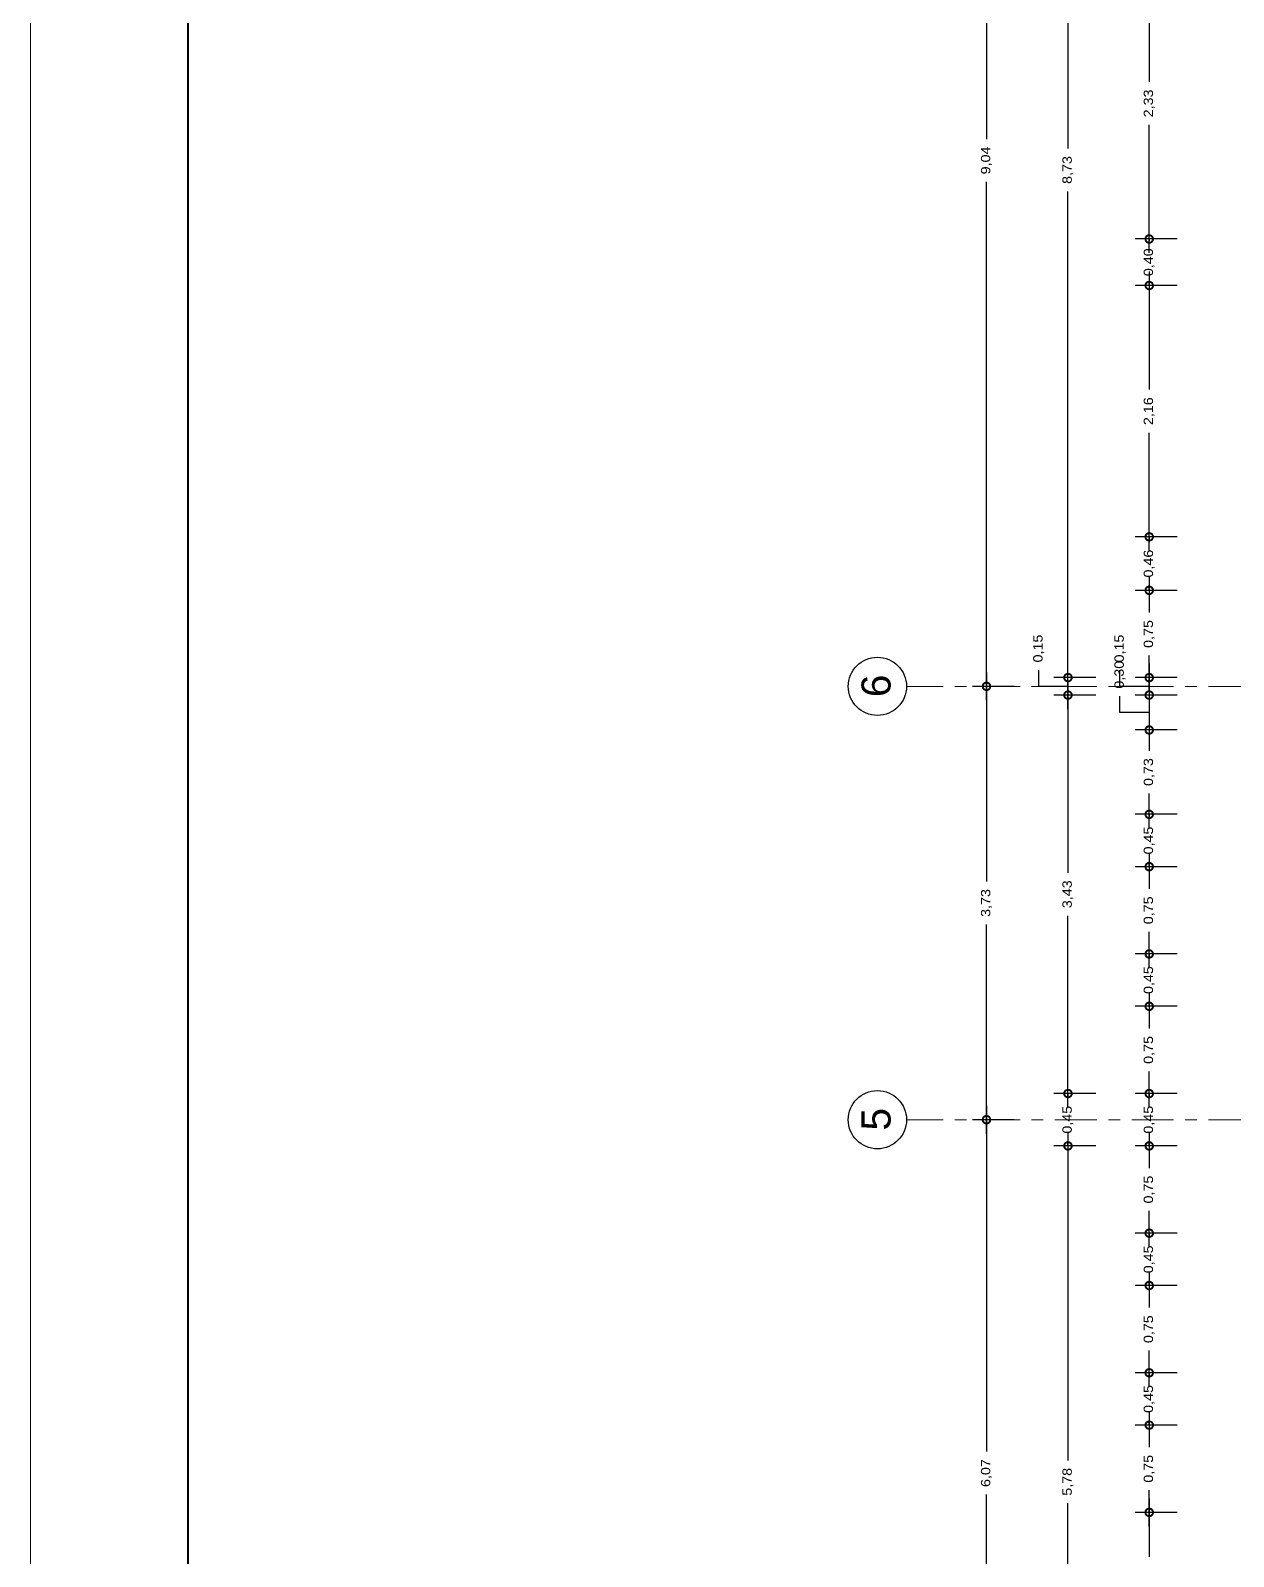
# Model space of a CAD drawing. Header units: millimetres. Extents: x -1459 to -1413, y -119 to 301.
# Drawn here: x -1459.03 to -1448.69, y -12.18 to 0.94 of the extents above; entities that cross this region are included whole.
import ezdxf

# ---------------------------------------------------------------- set-up
doc = ezdxf.new("R2010")
doc.units = ezdxf.units.MM
doc.linetypes.add('ACAD_ISO10W100', pattern=[18, 12, -3, 0, -3])
doc.layers.get('0').update_dxf_attribs({"lineweight": 0})
doc.layers.get('Defpoints').update_dxf_attribs({"lineweight": 5})
for name, color, linetype, lineweight in [('COTAS', 190, 'Continuous', 9), ('EJES', 2, 'ACAD_ISO10W100', 13), ('ROTULO', 7, 'Continuous', 5)]:
    doc.layers.add(name, color=color, linetype=linetype, lineweight=lineweight)
doc.styles.add('ARIAL DERECHO', font='arial.ttf', dxfattribs={"width": 1.1})
doc.styles.add('arial normal', font='arial.ttf', dxfattribs={"height": 0.25})
doc.dimstyles.new('COTAS 50 OK', dxfattribs={"dimtxt": 0.08, "dimasz": 0.13, "dimexe": 0.12, "dimexo": 0.2, "dimgap": 0.07, "dimtad": 0, "dimtih": 1, "dimtoh": 1, "dimzin": 0, "dimtxsty": 'ARIAL DERECHO', "dimblk": 'DOTSMALL', "dimcen": 0.15, "dimdle": 0.12, "dimadec": 0, "dimazin": 0, "dimtfac": 1, "dimtmove": 1, "dimatfit": 3, "dimfxl": 1, "dimtzin": 0, "dimarcsym": 0})

# ---------------------------------------------------------------- blocks, each defined once
blk = doc.blocks.new('_DotSmall')
at = {"color": 0, "linetype": 'ByBlock', "const_width": 0.5}
blk.add_lwpolyline([(-0.0625, 0, 1), (0.0625, 0, 1)], format="xyb", close=True, dxfattribs=at)
blk = doc.blocks.new('*D250')
at = {"layer": 'COTAS', "color": 0, "lineweight": -2}
for p, q in [((-1449.178, -11.8), (-1449.538, -11.8)), ((-1449.418, -11.68), (-1449.418, -12.182)), ((-1449.418, -13.045), (-1449.418, -12.542)), ((-1449.178, -12.925), (-1449.538, -12.925))]:
    blk.add_line(p, q, dxfattribs=at)
at = {"layer": 'Defpoints', "color": 0}
for p in [(-1448.978, -11.8), (-1449.418, -12.925), (-1448.978, -12.925)]:
    blk.add_point(p, dxfattribs=at)
at = {"layer": 'COTAS', "color": 0, "lineweight": -2, "xscale": 0.13, "yscale": 0.13, "zscale": 0.13}
for p, rotation in [((-1449.418, -11.8), 90), ((-1449.418, -12.925), 270)]:
    blk.add_blockref('_DotSmall', p, dxfattribs=dict(at, rotation=rotation))
at = {"layer": 'COTAS', "color": 0, "insert": (-1449.418, -12.362), "char_height": 0.08, "attachment_point": 5, "rotation": 90, "style": 'ARIAL DERECHO'}
blk.add_mtext('1,13', dxfattribs=at)
blk = doc.blocks.new('*D254')
at = {"layer": 'COTAS', "color": 0, "lineweight": -2}
for p, q in [((-1449.418, -10.6), (-1449.418, -10.47)), ((-1449.178, -10.6), (-1449.538, -10.6)), ((-1449.418, -10.6), (-1449.418, -10.64)), ((-1449.418, -11.05), (-1449.418, -11.009)), ((-1449.178, -11.05), (-1449.538, -11.05)), ((-1449.418, -11.05), (-1449.418, -11.18))]:
    blk.add_line(p, q, dxfattribs=at)
at = {"layer": 'Defpoints', "color": 0}
for p in [(-1448.978, -10.6), (-1449.418, -11.05), (-1448.978, -11.05)]:
    blk.add_point(p, dxfattribs=at)
at = {"layer": 'COTAS', "color": 0, "lineweight": -2, "xscale": 0.13, "yscale": 0.13, "zscale": 0.13}
for p, rotation in [((-1449.418, -10.6), 270), ((-1449.418, -11.05), 90)]:
    blk.add_blockref('_DotSmall', p, dxfattribs=dict(at, rotation=rotation))
at = {"layer": 'COTAS', "color": 0, "insert": (-1449.418, -10.825), "char_height": 0.08, "attachment_point": 5, "rotation": 90, "style": 'ARIAL DERECHO'}
blk.add_mtext('0,45', dxfattribs=at)
blk = doc.blocks.new('*D255')
at = {"layer": 'COTAS', "color": 0, "lineweight": -2}
for p, q in [((-1449.418, -10.93), (-1449.418, -11.24)), ((-1449.178, -11.05), (-1449.538, -11.05)), ((-1449.418, -11.92), (-1449.418, -11.609)), ((-1449.178, -11.8), (-1449.538, -11.8))]:
    blk.add_line(p, q, dxfattribs=at)
at = {"layer": 'Defpoints', "color": 0}
for p in [(-1448.978, -11.05), (-1449.418, -11.8), (-1448.978, -11.8)]:
    blk.add_point(p, dxfattribs=at)
at = {"layer": 'COTAS', "color": 0, "lineweight": -2, "xscale": 0.13, "yscale": 0.13, "zscale": 0.13}
for p, rotation in [((-1449.418, -11.05), 90), ((-1449.418, -11.8), 270)]:
    blk.add_blockref('_DotSmall', p, dxfattribs=dict(at, rotation=rotation))
at = {"layer": 'COTAS', "color": 0, "insert": (-1449.418, -11.425), "char_height": 0.08, "attachment_point": 5, "rotation": 90, "style": 'ARIAL DERECHO'}
blk.add_mtext('0,75', dxfattribs=at)
blk = doc.blocks.new('*D257')
at = {"layer": 'COTAS', "color": 0, "lineweight": -2}
for p, q in [((-1449.418, -9.4), (-1449.418, -9.27)), ((-1449.178, -9.4), (-1449.538, -9.4)), ((-1449.418, -9.4), (-1449.418, -9.44)), ((-1449.418, -9.85), (-1449.418, -9.809)), ((-1449.178, -9.85), (-1449.538, -9.85)), ((-1449.418, -9.85), (-1449.418, -9.98))]:
    blk.add_line(p, q, dxfattribs=at)
at = {"layer": 'Defpoints', "color": 0}
for p in [(-1448.978, -9.4), (-1449.418, -9.85), (-1448.978, -9.85)]:
    blk.add_point(p, dxfattribs=at)
at = {"layer": 'COTAS', "color": 0, "lineweight": -2, "xscale": 0.13, "yscale": 0.13, "zscale": 0.13}
for p, rotation in [((-1449.418, -9.4), 270), ((-1449.418, -9.85), 90)]:
    blk.add_blockref('_DotSmall', p, dxfattribs=dict(at, rotation=rotation))
at = {"layer": 'COTAS', "color": 0, "insert": (-1449.418, -9.625), "char_height": 0.08, "attachment_point": 5, "rotation": 90, "style": 'ARIAL DERECHO'}
blk.add_mtext('0,45', dxfattribs=at)
blk = doc.blocks.new('*D256')
at = {"layer": 'COTAS', "color": 0, "lineweight": -2}
for p, q in [((-1449.418, -9.73), (-1449.418, -10.04)), ((-1449.178, -9.85), (-1449.538, -9.85)), ((-1449.418, -10.72), (-1449.418, -10.409)), ((-1449.178, -10.6), (-1449.538, -10.6))]:
    blk.add_line(p, q, dxfattribs=at)
at = {"layer": 'Defpoints', "color": 0}
for p in [(-1448.978, -9.85), (-1449.418, -10.6), (-1448.978, -10.6)]:
    blk.add_point(p, dxfattribs=at)
at = {"layer": 'COTAS', "color": 0, "lineweight": -2, "xscale": 0.13, "yscale": 0.13, "zscale": 0.13}
for p, rotation in [((-1449.418, -9.85), 90), ((-1449.418, -10.6), 270)]:
    blk.add_blockref('_DotSmall', p, dxfattribs=dict(at, rotation=rotation))
at = {"layer": 'COTAS', "color": 0, "insert": (-1449.418, -10.225), "char_height": 0.08, "attachment_point": 5, "rotation": 90, "style": 'ARIAL DERECHO'}
blk.add_mtext('0,75', dxfattribs=at)
blk = doc.blocks.new('*D259')
at = {"layer": 'COTAS', "color": 0, "lineweight": -2}
for p, q in [((-1449.418, -8.2), (-1449.418, -8.07)), ((-1449.178, -8.2), (-1449.538, -8.2)), ((-1449.418, -8.2), (-1449.418, -8.24)), ((-1449.178, -8.65), (-1449.538, -8.65)), ((-1449.418, -8.65), (-1449.418, -8.609)), ((-1449.418, -8.65), (-1449.418, -8.78))]:
    blk.add_line(p, q, dxfattribs=at)
at = {"layer": 'Defpoints', "color": 0}
for p in [(-1448.978, -8.2), (-1449.418, -8.65), (-1448.978, -8.65)]:
    blk.add_point(p, dxfattribs=at)
at = {"layer": 'COTAS', "color": 0, "lineweight": -2, "xscale": 0.13, "yscale": 0.13, "zscale": 0.13}
for p, rotation in [((-1449.418, -8.2), 270), ((-1449.418, -8.65), 90)]:
    blk.add_blockref('_DotSmall', p, dxfattribs=dict(at, rotation=rotation))
at = {"layer": 'COTAS', "color": 0, "insert": (-1449.418, -8.425), "char_height": 0.08, "attachment_point": 5, "rotation": 90, "style": 'ARIAL DERECHO'}
blk.add_mtext('0,45', dxfattribs=at)
blk = doc.blocks.new('*D258')
at = {"layer": 'COTAS', "color": 0, "lineweight": -2}
for p, q in [((-1449.178, -8.65), (-1449.538, -8.65)), ((-1449.418, -8.53), (-1449.418, -8.84)), ((-1449.418, -9.52), (-1449.418, -9.209)), ((-1449.178, -9.4), (-1449.538, -9.4))]:
    blk.add_line(p, q, dxfattribs=at)
at = {"layer": 'Defpoints', "color": 0}
for p in [(-1448.978, -8.65), (-1449.418, -9.4), (-1448.978, -9.4)]:
    blk.add_point(p, dxfattribs=at)
at = {"layer": 'COTAS', "color": 0, "lineweight": -2, "xscale": 0.13, "yscale": 0.13, "zscale": 0.13}
for p, rotation in [((-1449.418, -8.65), 90), ((-1449.418, -9.4), 270)]:
    blk.add_blockref('_DotSmall', p, dxfattribs=dict(at, rotation=rotation))
at = {"layer": 'COTAS', "color": 0, "insert": (-1449.418, -9.025), "char_height": 0.08, "attachment_point": 5, "rotation": 90, "style": 'ARIAL DERECHO'}
blk.add_mtext('0,75', dxfattribs=at)
blk = doc.blocks.new('*D261')
at = {"layer": 'COTAS', "color": 0, "lineweight": -2}
for p, q in [((-1449.418, -7), (-1449.418, -6.87)), ((-1449.178, -7), (-1449.538, -7)), ((-1449.418, -7), (-1449.418, -7.04)), ((-1449.178, -7.45), (-1449.538, -7.45)), ((-1449.418, -7.45), (-1449.418, -7.409)), ((-1449.418, -7.45), (-1449.418, -7.58))]:
    blk.add_line(p, q, dxfattribs=at)
at = {"layer": 'Defpoints', "color": 0}
for p in [(-1448.978, -7), (-1449.418, -7.45), (-1448.978, -7.45)]:
    blk.add_point(p, dxfattribs=at)
at = {"layer": 'COTAS', "color": 0, "lineweight": -2, "xscale": 0.13, "yscale": 0.13, "zscale": 0.13}
for p, rotation in [((-1449.418, -7), 270), ((-1449.418, -7.45), 90)]:
    blk.add_blockref('_DotSmall', p, dxfattribs=dict(at, rotation=rotation))
at = {"layer": 'COTAS', "color": 0, "insert": (-1449.418, -7.225), "char_height": 0.08, "attachment_point": 5, "rotation": 90, "style": 'ARIAL DERECHO'}
blk.add_mtext('0,45', dxfattribs=at)
blk = doc.blocks.new('*D260')
at = {"layer": 'COTAS', "color": 0, "lineweight": -2}
for p, q in [((-1449.418, -7.33), (-1449.418, -7.64)), ((-1449.178, -7.45), (-1449.538, -7.45)), ((-1449.418, -8.32), (-1449.418, -8.009)), ((-1449.178, -8.2), (-1449.538, -8.2))]:
    blk.add_line(p, q, dxfattribs=at)
at = {"layer": 'Defpoints', "color": 0}
for p in [(-1448.978, -7.45), (-1449.418, -8.2), (-1448.978, -8.2)]:
    blk.add_point(p, dxfattribs=at)
at = {"layer": 'COTAS', "color": 0, "lineweight": -2, "xscale": 0.13, "yscale": 0.13, "zscale": 0.13}
for p, rotation in [((-1449.418, -7.45), 90), ((-1449.418, -8.2), 270)]:
    blk.add_blockref('_DotSmall', p, dxfattribs=dict(at, rotation=rotation))
at = {"layer": 'COTAS', "color": 0, "insert": (-1449.418, -7.825), "char_height": 0.08, "attachment_point": 5, "rotation": 90, "style": 'ARIAL DERECHO'}
blk.add_mtext('0,75', dxfattribs=at)
blk = doc.blocks.new('*D263')
at = {"layer": 'COTAS', "color": 0, "lineweight": -2}
for p, q in [((-1449.418, -5.8), (-1449.418, -5.67)), ((-1449.178, -5.8), (-1449.538, -5.8)), ((-1449.418, -5.8), (-1449.418, -5.84)), ((-1449.178, -6.25), (-1449.538, -6.25)), ((-1449.418, -6.25), (-1449.418, -6.209)), ((-1449.418, -6.25), (-1449.418, -6.38))]:
    blk.add_line(p, q, dxfattribs=at)
at = {"layer": 'Defpoints', "color": 0}
for p in [(-1448.978, -5.8), (-1449.418, -6.25), (-1448.978, -6.25)]:
    blk.add_point(p, dxfattribs=at)
at = {"layer": 'COTAS', "color": 0, "lineweight": -2, "xscale": 0.13, "yscale": 0.13, "zscale": 0.13}
for p, rotation in [((-1449.418, -5.8), 270), ((-1449.418, -6.25), 90)]:
    blk.add_blockref('_DotSmall', p, dxfattribs=dict(at, rotation=rotation))
at = {"layer": 'COTAS', "color": 0, "insert": (-1449.418, -6.025), "char_height": 0.08, "attachment_point": 5, "rotation": 90, "style": 'ARIAL DERECHO'}
blk.add_mtext('0,45', dxfattribs=at)
blk = doc.blocks.new('*D262')
at = {"layer": 'COTAS', "color": 0, "lineweight": -2}
for p, q in [((-1449.418, -6.13), (-1449.418, -6.44)), ((-1449.178, -6.25), (-1449.538, -6.25)), ((-1449.418, -7.12), (-1449.418, -6.809)), ((-1449.178, -7), (-1449.538, -7))]:
    blk.add_line(p, q, dxfattribs=at)
at = {"layer": 'Defpoints', "color": 0}
for p in [(-1448.978, -6.25), (-1449.418, -7), (-1448.978, -7)]:
    blk.add_point(p, dxfattribs=at)
at = {"layer": 'COTAS', "color": 0, "lineweight": -2, "xscale": 0.13, "yscale": 0.13, "zscale": 0.13}
for p, rotation in [((-1449.418, -6.25), 90), ((-1449.418, -7), 270)]:
    blk.add_blockref('_DotSmall', p, dxfattribs=dict(at, rotation=rotation))
at = {"layer": 'COTAS', "color": 0, "insert": (-1449.418, -6.625), "char_height": 0.08, "attachment_point": 5, "rotation": 90, "style": 'ARIAL DERECHO'}
blk.add_mtext('0,75', dxfattribs=at)
blk = doc.blocks.new('*D269')
at = {"layer": 'COTAS', "color": 0, "lineweight": -2}
for p, q in [((-1449.669, -4.7), (-1449.669, -4.56)), ((-1449.418, -4.505), (-1449.418, -4.895)), ((-1449.418, -4.7), (-1449.669, -4.7)), ((-1449.178, -4.625), (-1449.538, -4.625)), ((-1449.178, -4.775), (-1449.538, -4.775))]:
    blk.add_line(p, q, dxfattribs=at)
at = {"layer": 'Defpoints', "color": 0}
for p in [(-1448.978, -4.625), (-1449.418, -4.775), (-1448.978, -4.775)]:
    blk.add_point(p, dxfattribs=at)
at = {"layer": 'COTAS', "color": 0, "lineweight": -2, "xscale": 0.13, "yscale": 0.13, "zscale": 0.13}
for p, rotation in [((-1449.418, -4.625), 90), ((-1449.418, -4.775), 270)]:
    blk.add_blockref('_DotSmall', p, dxfattribs=dict(at, rotation=rotation))
at = {"layer": 'COTAS', "color": 0, "insert": (-1449.669, -4.375), "char_height": 0.08, "attachment_point": 5, "rotation": 90, "style": 'ARIAL DERECHO'}
blk.add_mtext('0,15', dxfattribs=at)
blk = doc.blocks.new('*D270')
at = {"layer": 'COTAS', "color": 0, "lineweight": -2}
for p, q in [((-1449.418, -3.755), (-1449.418, -4.065)), ((-1449.178, -3.875), (-1449.538, -3.875)), ((-1449.418, -4.745), (-1449.418, -4.434)), ((-1449.178, -4.625), (-1449.538, -4.625))]:
    blk.add_line(p, q, dxfattribs=at)
at = {"layer": 'Defpoints', "color": 0}
for p in [(-1448.978, -3.875), (-1449.418, -4.625), (-1448.978, -4.625)]:
    blk.add_point(p, dxfattribs=at)
at = {"layer": 'COTAS', "color": 0, "lineweight": -2, "xscale": 0.13, "yscale": 0.13, "zscale": 0.13}
for p, rotation in [((-1449.418, -3.875), 90), ((-1449.418, -4.625), 270)]:
    blk.add_blockref('_DotSmall', p, dxfattribs=dict(at, rotation=rotation))
at = {"layer": 'COTAS', "color": 0, "insert": (-1449.418, -4.25), "char_height": 0.08, "attachment_point": 5, "rotation": 90, "style": 'ARIAL DERECHO'}
blk.add_mtext('0,75', dxfattribs=at)
blk = doc.blocks.new('*D271')
at = {"layer": 'COTAS', "color": 0, "lineweight": -2}
for p, q in [((-1450.367, -4.7), (-1450.367, -4.56)), ((-1450.116, -4.895), (-1450.116, -4.505)), ((-1450.116, -4.7), (-1450.367, -4.7)), ((-1449.878, -4.625), (-1450.236, -4.625)), ((-1449.878, -4.775), (-1450.236, -4.775))]:
    blk.add_line(p, q, dxfattribs=at)
at = {"layer": 'Defpoints', "color": 0}
for p in [(-1450.116, -4.625), (-1449.678, -4.625), (-1449.678, -4.775)]:
    blk.add_point(p, dxfattribs=at)
at = {"layer": 'COTAS', "color": 0, "lineweight": -2, "xscale": 0.13, "yscale": 0.13, "zscale": 0.13}
for p, rotation in [((-1450.116, -4.625), 90), ((-1450.116, -4.775), 270)]:
    blk.add_blockref('_DotSmall', p, dxfattribs=dict(at, rotation=rotation))
at = {"layer": 'COTAS', "color": 0, "insert": (-1450.367, -4.375), "char_height": 0.08, "attachment_point": 5, "rotation": 90, "style": 'ARIAL DERECHO'}
blk.add_mtext('0,15', dxfattribs=at)
blk = doc.blocks.new('*D272')
at = {"layer": 'COTAS', "color": 0, "lineweight": -2}
for p, q in [((-1450.116, 4.22), (-1450.116, -0.078)), ((-1449.878, 4.1), (-1450.236, 4.1)), ((-1450.116, -4.745), (-1450.116, -0.446)), ((-1449.878, -4.625), (-1450.236, -4.625))]:
    blk.add_line(p, q, dxfattribs=at)
at = {"layer": 'Defpoints', "color": 0}
for p in [(-1449.678, 4.1), (-1450.116, -4.625), (-1449.678, -4.625)]:
    blk.add_point(p, dxfattribs=at)
at = {"layer": 'COTAS', "color": 0, "lineweight": -2, "xscale": 0.13, "yscale": 0.13, "zscale": 0.13}
for p, rotation in [((-1450.116, 4.1), 90), ((-1450.116, -4.625), 270)]:
    blk.add_blockref('_DotSmall', p, dxfattribs=dict(at, rotation=rotation))
at = {"layer": 'COTAS', "color": 0, "insert": (-1450.116, -0.262), "char_height": 0.08, "attachment_point": 5, "rotation": 90, "style": 'ARIAL DERECHO'}
blk.add_mtext('8,73', dxfattribs=at)
blk = doc.blocks.new('*D273')
at = {"layer": 'COTAS', "color": 0, "lineweight": -2}
for p, q in [((-1449.418, -4.955), (-1449.418, -5.253)), ((-1449.178, -5.075), (-1449.538, -5.075)), ((-1449.418, -5.92), (-1449.418, -5.621)), ((-1449.178, -5.8), (-1449.538, -5.8))]:
    blk.add_line(p, q, dxfattribs=at)
at = {"layer": 'Defpoints', "color": 0}
for p in [(-1448.978, -5.075), (-1449.418, -5.8), (-1448.978, -5.8)]:
    blk.add_point(p, dxfattribs=at)
at = {"layer": 'COTAS', "color": 0, "lineweight": -2, "xscale": 0.13, "yscale": 0.13, "zscale": 0.13}
for p, rotation in [((-1449.418, -5.075), 90), ((-1449.418, -5.8), 270)]:
    blk.add_blockref('_DotSmall', p, dxfattribs=dict(at, rotation=rotation))
at = {"layer": 'COTAS', "color": 0, "insert": (-1449.418, -5.437), "char_height": 0.08, "attachment_point": 5, "rotation": 90, "style": 'ARIAL DERECHO'}
blk.add_mtext('0,73', dxfattribs=at)
blk = doc.blocks.new('*D274')
at = {"layer": 'COTAS', "color": 0, "lineweight": -2}
for p, q in [((-1449.418, -4.655), (-1449.418, -5.195)), ((-1449.669, -4.925), (-1449.669, -4.785)), ((-1449.178, -4.775), (-1449.538, -4.775)), ((-1449.418, -4.925), (-1449.669, -4.925)), ((-1449.178, -5.075), (-1449.538, -5.075))]:
    blk.add_line(p, q, dxfattribs=at)
at = {"layer": 'Defpoints', "color": 0}
for p in [(-1448.978, -4.775), (-1449.418, -5.075), (-1448.978, -5.075)]:
    blk.add_point(p, dxfattribs=at)
at = {"layer": 'COTAS', "color": 0, "lineweight": -2, "xscale": 0.13, "yscale": 0.13, "zscale": 0.13}
for p, rotation in [((-1449.418, -4.775), 90), ((-1449.418, -5.075), 270)]:
    blk.add_blockref('_DotSmall', p, dxfattribs=dict(at, rotation=rotation))
at = {"layer": 'COTAS', "color": 0, "insert": (-1449.669, -4.6), "char_height": 0.08, "attachment_point": 5, "rotation": 90, "style": 'ARIAL DERECHO'}
blk.add_mtext('0,30', dxfattribs=at)
blk = doc.blocks.new('*D275')
at = {"layer": 'COTAS', "color": 0, "lineweight": -2}
for p, q in [((-1450.116, -8.2), (-1450.116, -8.07)), ((-1449.878, -8.2), (-1450.236, -8.2)), ((-1450.116, -8.2), (-1450.116, -8.24)), ((-1449.878, -8.65), (-1450.236, -8.65)), ((-1450.116, -8.65), (-1450.116, -8.609)), ((-1450.116, -8.65), (-1450.116, -8.78))]:
    blk.add_line(p, q, dxfattribs=at)
at = {"layer": 'Defpoints', "color": 0}
for p in [(-1449.678, -8.2), (-1450.116, -8.65), (-1449.678, -8.65)]:
    blk.add_point(p, dxfattribs=at)
at = {"layer": 'COTAS', "color": 0, "lineweight": -2, "xscale": 0.13, "yscale": 0.13, "zscale": 0.13}
for p, rotation in [((-1450.116, -8.2), 270), ((-1450.116, -8.65), 90)]:
    blk.add_blockref('_DotSmall', p, dxfattribs=dict(at, rotation=rotation))
at = {"layer": 'COTAS', "color": 0, "insert": (-1450.116, -8.425), "char_height": 0.08, "attachment_point": 5, "rotation": 90, "style": 'ARIAL DERECHO'}
blk.add_mtext('0,45', dxfattribs=at)
blk = doc.blocks.new('*D276')
at = {"layer": 'COTAS', "color": 0, "lineweight": -2}
for p, q in [((-1450.116, -4.655), (-1450.116, -6.303)), ((-1449.878, -4.775), (-1450.236, -4.775)), ((-1450.116, -8.32), (-1450.116, -6.671)), ((-1449.878, -8.2), (-1450.236, -8.2))]:
    blk.add_line(p, q, dxfattribs=at)
at = {"layer": 'Defpoints', "color": 0}
for p in [(-1449.678, -4.775), (-1450.116, -8.2), (-1449.678, -8.2)]:
    blk.add_point(p, dxfattribs=at)
at = {"layer": 'COTAS', "color": 0, "lineweight": -2, "xscale": 0.13, "yscale": 0.13, "zscale": 0.13}
for p, rotation in [((-1450.116, -4.775), 90), ((-1450.116, -8.2), 270)]:
    blk.add_blockref('_DotSmall', p, dxfattribs=dict(at, rotation=rotation))
at = {"layer": 'COTAS', "color": 0, "insert": (-1450.116, -6.487), "char_height": 0.08, "attachment_point": 5, "rotation": 90, "style": 'ARIAL DERECHO'}
blk.add_mtext('3,43', dxfattribs=at)
blk = doc.blocks.new('*D278')
at = {"layer": 'COTAS', "color": 0, "lineweight": -2}
for p, q in [((-1449.878, -8.65), (-1450.236, -8.65)), ((-1450.116, -8.53), (-1450.116, -11.353)), ((-1450.116, -14.545), (-1450.116, -11.721)), ((-1449.878, -14.425), (-1450.236, -14.425))]:
    blk.add_line(p, q, dxfattribs=at)
at = {"layer": 'Defpoints', "color": 0}
for p in [(-1449.678, -8.65), (-1450.116, -14.425), (-1449.678, -14.425)]:
    blk.add_point(p, dxfattribs=at)
at = {"layer": 'COTAS', "color": 0, "lineweight": -2, "xscale": 0.13, "yscale": 0.13, "zscale": 0.13}
for p, rotation in [((-1450.116, -8.65), 90), ((-1450.116, -14.425), 270)]:
    blk.add_blockref('_DotSmall', p, dxfattribs=dict(at, rotation=rotation))
at = {"layer": 'COTAS', "color": 0, "insert": (-1450.116, -11.537), "char_height": 0.08, "attachment_point": 5, "rotation": 90, "style": 'ARIAL DERECHO'}
blk.add_mtext('5,78', dxfattribs=at)
blk = doc.blocks.new('*D348')
at = {"layer": 'COTAS', "color": 0, "lineweight": -2}
for p, q in [((-1450.816, -8.305), (-1450.816, -11.277)), ((-1450.578, -8.425), (-1450.936, -8.425)), ((-1450.816, -14.62), (-1450.816, -11.647)), ((-1450.578, -14.5), (-1450.936, -14.5))]:
    blk.add_line(p, q, dxfattribs=at)
at = {"layer": 'Defpoints', "color": 0}
for p in [(-1450.378, -8.425), (-1450.816, -14.5), (-1450.378, -14.5)]:
    blk.add_point(p, dxfattribs=at)
at = {"layer": 'COTAS', "color": 0, "lineweight": -2, "xscale": 0.13, "yscale": 0.13, "zscale": 0.13}
for p, rotation in [((-1450.816, -8.425), 90), ((-1450.816, -14.5), 270)]:
    blk.add_blockref('_DotSmall', p, dxfattribs=dict(at, rotation=rotation))
at = {"layer": 'COTAS', "color": 0, "insert": (-1450.816, -11.462), "char_height": 0.08, "attachment_point": 5, "rotation": 90, "style": 'ARIAL DERECHO'}
blk.add_mtext('6,07', dxfattribs=at)
blk = doc.blocks.new('*D349')
at = {"layer": 'COTAS', "color": 0, "lineweight": -2}
for p, q in [((-1450.816, -4.58), (-1450.816, -6.378)), ((-1450.578, -4.7), (-1450.936, -4.7)), ((-1450.816, -8.545), (-1450.816, -6.746)), ((-1450.578, -8.425), (-1450.936, -8.425))]:
    blk.add_line(p, q, dxfattribs=at)
at = {"layer": 'Defpoints', "color": 0}
for p in [(-1450.378, -4.7), (-1450.816, -8.425), (-1450.378, -8.425)]:
    blk.add_point(p, dxfattribs=at)
at = {"layer": 'COTAS', "color": 0, "lineweight": -2, "xscale": 0.13, "yscale": 0.13, "zscale": 0.13}
for p, rotation in [((-1450.816, -4.7), 90), ((-1450.816, -8.425), 270)]:
    blk.add_blockref('_DotSmall', p, dxfattribs=dict(at, rotation=rotation))
at = {"layer": 'COTAS', "color": 0, "insert": (-1450.816, -6.562), "char_height": 0.08, "attachment_point": 5, "rotation": 90, "style": 'ARIAL DERECHO'}
blk.add_mtext('3,73', dxfattribs=at)
blk = doc.blocks.new('*D350')
at = {"layer": 'COTAS', "color": 0, "lineweight": -2}
for p, q in [((-1450.816, 4.46), (-1450.816, 0.004)), ((-1450.578, 4.34), (-1450.936, 4.34)), ((-1450.816, -4.82), (-1450.816, -0.364)), ((-1450.578, -4.7), (-1450.936, -4.7))]:
    blk.add_line(p, q, dxfattribs=at)
at = {"layer": 'Defpoints', "color": 0}
for p in [(-1450.378, 4.34), (-1450.816, -4.7), (-1450.378, -4.7)]:
    blk.add_point(p, dxfattribs=at)
at = {"layer": 'COTAS', "color": 0, "lineweight": -2, "xscale": 0.13, "yscale": 0.13, "zscale": 0.13}
for p, rotation in [((-1450.816, 4.34), 90), ((-1450.816, -4.7), 270)]:
    blk.add_blockref('_DotSmall', p, dxfattribs=dict(at, rotation=rotation))
at = {"layer": 'COTAS', "color": 0, "insert": (-1450.816, -0.18), "char_height": 0.08, "attachment_point": 5, "rotation": 90, "style": 'ARIAL DERECHO'}
blk.add_mtext('9,04', dxfattribs=at)
blk = doc.blocks.new('*D522')
at = {"layer": 'COTAS', "color": 0, "lineweight": -2}
for p, q in [((-1449.418, -0.855), (-1449.418, -0.725)), ((-1449.178, -0.855), (-1449.538, -0.855)), ((-1449.418, -0.855), (-1449.418, -0.871)), ((-1449.178, -1.255), (-1449.538, -1.255)), ((-1449.418, -1.255), (-1449.418, -1.239)), ((-1449.418, -1.255), (-1449.418, -1.385))]:
    blk.add_line(p, q, dxfattribs=at)
at = {"layer": 'Defpoints', "color": 0}
for p in [(-1448.978, -0.855), (-1449.418, -1.255), (-1448.978, -1.255)]:
    blk.add_point(p, dxfattribs=at)
at = {"layer": 'COTAS', "color": 0, "lineweight": -2, "xscale": 0.13, "yscale": 0.13, "zscale": 0.13}
for p, rotation in [((-1449.418, -0.855), 270), ((-1449.418, -1.255), 90)]:
    blk.add_blockref('_DotSmall', p, dxfattribs=dict(at, rotation=rotation))
at = {"layer": 'COTAS', "color": 0, "insert": (-1449.418, -1.055), "char_height": 0.08, "attachment_point": 5, "rotation": 90, "style": 'ARIAL DERECHO'}
blk.add_mtext('0,40', dxfattribs=at)
blk = doc.blocks.new('*D523')
at = {"layer": 'COTAS', "color": 0, "lineweight": -2}
for p, q in [((-1449.418, -3.415), (-1449.418, -3.285)), ((-1449.178, -3.415), (-1449.538, -3.415)), ((-1449.418, -3.415), (-1449.418, -3.461)), ((-1449.178, -3.875), (-1449.538, -3.875)), ((-1449.418, -3.875), (-1449.418, -3.829)), ((-1449.418, -3.875), (-1449.418, -4.005))]:
    blk.add_line(p, q, dxfattribs=at)
at = {"layer": 'Defpoints', "color": 0}
for p in [(-1448.978, -3.415), (-1449.418, -3.875), (-1448.978, -3.875)]:
    blk.add_point(p, dxfattribs=at)
at = {"layer": 'COTAS', "color": 0, "lineweight": -2, "xscale": 0.13, "yscale": 0.13, "zscale": 0.13}
for p, rotation in [((-1449.418, -3.415), 270), ((-1449.418, -3.875), 90)]:
    blk.add_blockref('_DotSmall', p, dxfattribs=dict(at, rotation=rotation))
at = {"layer": 'COTAS', "color": 0, "insert": (-1449.418, -3.645), "char_height": 0.08, "attachment_point": 5, "rotation": 90, "style": 'ARIAL DERECHO'}
blk.add_mtext('0,46', dxfattribs=at)
blk = doc.blocks.new('*D524')
at = {"layer": 'COTAS', "color": 0, "lineweight": -2}
for p, q in [((-1449.418, -1.135), (-1449.418, -2.15)), ((-1449.178, -1.255), (-1449.538, -1.255)), ((-1449.418, -3.535), (-1449.418, -2.52)), ((-1449.178, -3.415), (-1449.538, -3.415))]:
    blk.add_line(p, q, dxfattribs=at)
at = {"layer": 'Defpoints', "color": 0}
for p in [(-1449.418, -1.255), (-1448.978, -1.255), (-1448.978, -3.415)]:
    blk.add_point(p, dxfattribs=at)
at = {"layer": 'COTAS', "color": 0, "lineweight": -2, "xscale": 0.13, "yscale": 0.13, "zscale": 0.13}
for p, rotation in [((-1449.418, -1.255), 90), ((-1449.418, -3.415), 270)]:
    blk.add_blockref('_DotSmall', p, dxfattribs=dict(at, rotation=rotation))
at = {"layer": 'COTAS', "color": 0, "insert": (-1449.418, -2.335), "char_height": 0.08, "attachment_point": 5, "rotation": 90, "style": 'ARIAL DERECHO'}
blk.add_mtext('2,16', dxfattribs=at)
blk = doc.blocks.new('*D526')
at = {"layer": 'COTAS', "color": 0, "lineweight": -2}
for p, q in [((-1449.418, 1.595), (-1449.418, 0.495)), ((-1449.178, 1.475), (-1449.538, 1.475)), ((-1449.418, -0.975), (-1449.418, 0.125)), ((-1449.178, -0.855), (-1449.538, -0.855))]:
    blk.add_line(p, q, dxfattribs=at)
at = {"layer": 'Defpoints', "color": 0}
for p in [(-1449.418, 1.475), (-1448.978, 1.475), (-1448.978, -0.855)]:
    blk.add_point(p, dxfattribs=at)
at = {"layer": 'COTAS', "color": 0, "lineweight": -2, "xscale": 0.13, "yscale": 0.13, "zscale": 0.13}
for p, rotation in [((-1449.418, 1.475), 90), ((-1449.418, -0.855), 270)]:
    blk.add_blockref('_DotSmall', p, dxfattribs=dict(at, rotation=rotation))
at = {"layer": 'COTAS', "color": 0, "insert": (-1449.418, 0.31), "char_height": 0.08, "attachment_point": 5, "rotation": 90, "style": 'ARIAL DERECHO'}
blk.add_mtext('2,33', dxfattribs=at)

msp = doc.modelspace()

# ---------------------------------------------------------------- linework, layer by layer
at = {"layer": 'EJES', "ltscale": 0.03}
for p, q in [((-1427.428, -4.7), (-1451.503, -4.7)), ((-1427.428, -8.425), (-1451.503, -8.425))]:
    msp.add_line(p, q, dxfattribs=at)
at = {"layer": 'EJES', "lineweight": 30}
for centre in [(-1451.753, -4.7), (-1451.753, -8.425)]:
    msp.add_circle(centre, 0.25, dxfattribs=at)
at = {"layer": 'ROTULO'}
msp.add_lwpolyline([(-1413.278, -47.786), (-1413.278, 16.714), (-1459.028, 16.714), (-1459.028, -47.786)], close=True, dxfattribs=at)
at = {"layer": 'ROTULO', "lineweight": 40}
msp.add_lwpolyline([(-1414.628, -46.436), (-1414.628, 15.364), (-1457.678, 15.364), (-1457.678, -46.436)], close=True, dxfattribs=at)

# ---------------------------------------------------------------- texts
at = {"layer": 'EJES', "linetype": 'Continuous', "char_height": 0.25, "width": 0.309, "attachment_point": 5, "rotation": 90, "style": 'arial normal'}
for s, insert in [('6', (-1451.763, -4.696)), ('5', (-1451.763, -8.421))]:
    msp.add_mtext(s, dxfattribs=dict(at, insert=insert))

# ---------------------------------------------------------------- dimensions: what is measured, and where the dimension line sits
at = {"layer": 'COTAS'}
for base, p1, p2, picture, middle in [((-1450.816, -4.7), (-1450.378, 4.34), (-1450.378, -4.7), '*D350', (-1450.816, -0.18)), ((-1450.115920597, -4.624520554), (-1449.678038982, 4.100479446), (-1449.678038982, -4.624520554), '*D272', (-1450.115920597, -0.262020554)), ((-1449.418, 1.475), (-1448.978, -0.855), (-1448.978, 1.475), '*D526', (-1449.418, 0.31)), ((-1449.418, -1.255), (-1448.978, -0.855), (-1448.978, -1.255), '*D522', (-1449.418, -1.055)), ((-1449.418, -1.255), (-1448.978, -3.415), (-1448.978, -1.255), '*D524', (-1449.418, -2.335)), ((-1449.418, -3.875), (-1448.978, -3.415), (-1448.978, -3.875), '*D523', (-1449.418, -3.645)), ((-1449.418, -4.625), (-1448.978, -3.875), (-1448.978, -4.625), '*D270', (-1449.418, -4.25)), ((-1450.116, -4.625), (-1449.678, -4.775), (-1449.678, -4.625), '*D271', (-1450.367, -4.49)), ((-1449.418, -4.775), (-1448.978, -4.625), (-1448.978, -4.775), '*D269', (-1449.669, -4.49)), ((-1450.816342051, -8.424520554), (-1450.378038982, -4.699520554), (-1450.378038982, -8.424520554), '*D349', (-1450.816342051, -6.562020554)), ((-1449.418, -5.075), (-1448.978, -4.775), (-1448.978, -5.075), '*D274', (-1449.669, -4.715)), ((-1450.115920597, -8.199520554), (-1449.678038982, -4.774520554), (-1449.678038982, -8.199520554), '*D276', (-1450.115920597, -6.487020554)), ((-1449.417537977, -5.799520554), (-1448.978038982, -5.074520554), (-1448.978038982, -5.799520554), '*D273', (-1449.417537977, -5.437020554)), ((-1449.418, -6.25), (-1448.978, -5.8), (-1448.978, -6.25), '*D263', (-1449.418, -6.025)), ((-1449.418, -7), (-1448.978, -6.25), (-1448.978, -7), '*D262', (-1449.418, -6.625)), ((-1449.418, -7.45), (-1448.978, -7), (-1448.978, -7.45), '*D261', (-1449.418, -7.225)), ((-1449.418, -8.2), (-1448.978, -7.45), (-1448.978, -8.2), '*D260', (-1449.418, -7.825)), ((-1450.116, -8.65), (-1449.678, -8.2), (-1449.678, -8.65), '*D275', (-1450.116, -8.425)), ((-1449.418, -8.65), (-1448.978, -8.2), (-1448.978, -8.65), '*D259', (-1449.418, -8.425)), ((-1450.81634, -14.4995), (-1450.37804, -8.42452), (-1450.37804, -14.4995), '*D348', (-1450.81634, -11.46201)), ((-1450.115920597, -14.424520554), (-1449.678038982, -8.649520554), (-1449.678038982, -14.424520554), '*D278', (-1450.115920597, -11.537020554)), ((-1449.418, -9.4), (-1448.978, -8.65), (-1448.978, -9.4), '*D258', (-1449.418, -9.025)), ((-1449.418, -9.85), (-1448.978, -9.4), (-1448.978, -9.85), '*D257', (-1449.418, -9.625)), ((-1449.418, -10.6), (-1448.978, -9.85), (-1448.978, -10.6), '*D256', (-1449.418, -10.225)), ((-1449.418, -11.05), (-1448.978, -10.6), (-1448.978, -11.05), '*D254', (-1449.418, -10.825)), ((-1449.418, -11.8), (-1448.978, -11.05), (-1448.978, -11.8), '*D255', (-1449.418, -11.425)), ((-1449.417537977, -12.924520554), (-1448.978038982, -11.799520554), (-1448.978038982, -12.924520554), '*D250', (-1449.417537977, -12.362020554))]:
    dim = msp.add_linear_dim(base=base, p1=p1, p2=p2, angle=90, dimstyle='COTAS 50 OK', dxfattribs=at)
    dim.commit()
    dim.dimension.update_dxf_attribs({"geometry": picture, "text_midpoint": middle})

doc.saveas('drawing.dxf')
